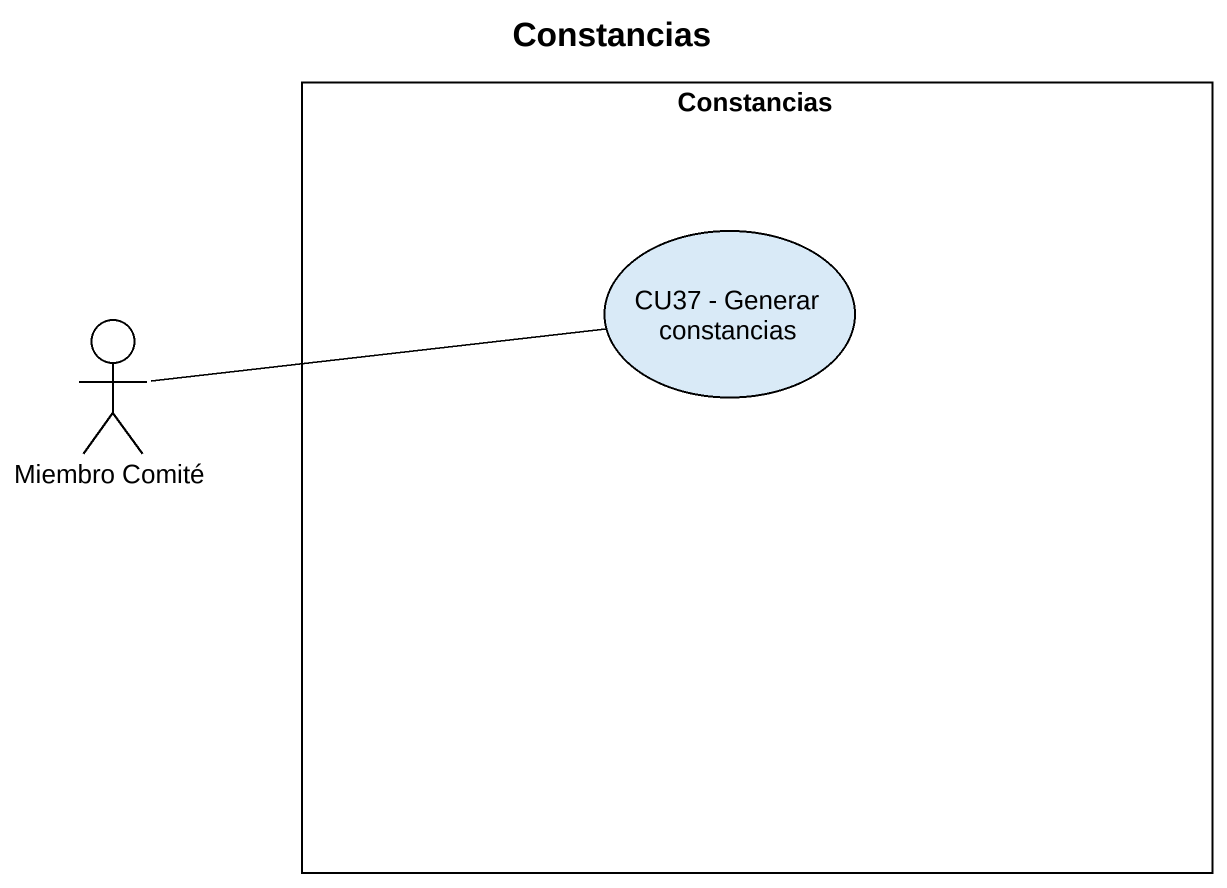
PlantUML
@startuml
title Constancias
rectangle Constancias {
  usecase "CU37 - Generar constancias" as CU37_Generar_constancias
}
actor "Miembro Comité" as Miembro_Comité
Miembro_Comité -right- CU37_Generar_constancias
@enduml
